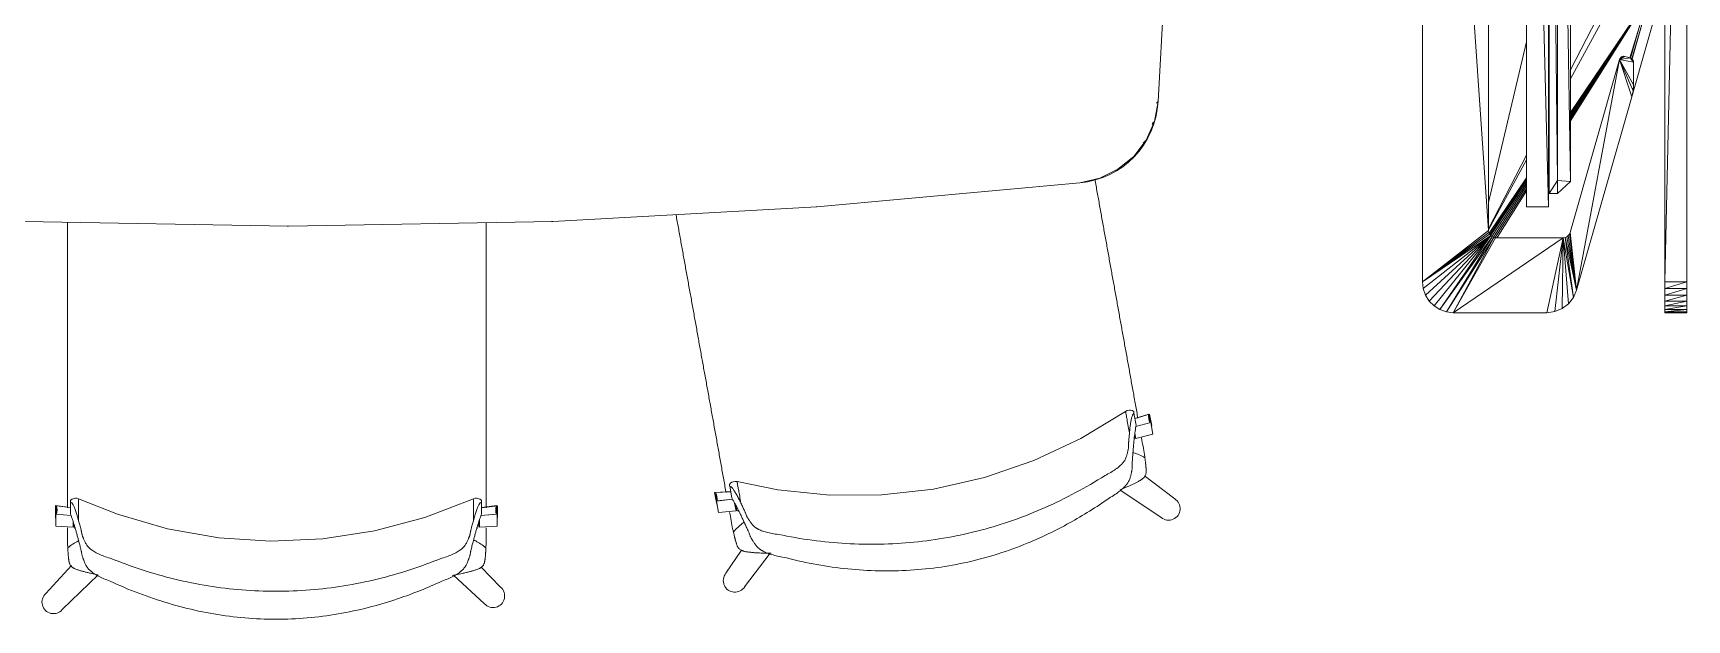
# Model space of a CAD drawing. Header units: millimetres. Extents: x 90978 to 295199, y -4084 to 97293.
# Drawn here: x 170091 to 171967, y 20479 to 21144 of the extents above; entities that cross this region are included whole.
import ezdxf

# ---------------------------------------------------------------- set-up
doc = ezdxf.new("R2010")
doc.units = ezdxf.units.MM
doc.header["$MEASUREMENT"] = 0
doc.layers.get('0').update_dxf_attribs({"linetype": 'CONTINUOUS'})
for name, color, linetype, lineweight in [('A-DETL-THIN', 8, 'CONTINUOUS', 9), ('G-IMPT', 8, 'CONTINUOUS', 9), ('I-FURN', 8, 'CONTINUOUS', 9)]:
    doc.layers.add(name, color=color, linetype=linetype, lineweight=lineweight)

# ---------------------------------------------------------------- blocks, each defined once
blk = doc.blocks.new('Synergy Type 3 - Desk Type 3_dwg_Family - 580997-310579-_3D_-768211-Level 0')
at = {"layer": 'G-IMPT'}
for p, q in [((-761.1, 1140.5), (-761, 1142)), ((-755.6, 842.3), (-755.6, 840.8)), ((-755.6, 840.8), (-739.2, 541.4)), ((-739.2, 541.4), (-739.2, 542.1)), ((-711.9, 242.9), (-739.2, 541.4)), ((-706.7, 220.4), (-711.9, 242.9)), ((-696.5, 199.7), (-706.7, 220.4)), ((-681.9, 181.8), (-696.5, 199.7)), ((-694.9, 198), (-696.5, 199.7)), ((-663.6, 167.8), (-681.9, 181.8)), ((-663.6, 167.8), (-666.8, 171)), ((-642.5, 158.4), (-663.6, 167.8)), ((-642.5, 158.4), (-645.7, 160.9)), ((-642.5, 158.4), (-644.5, 160.3)), ((-642.5, 158.4), (-643.8, 160.1)), ((-642.5, 158.4), (-619.8, 154.1)), ((-619.8, 154.1), (-621.7, 155.9)), ((-619.8, 154.1), (-435.6, 143.9))]:
    blk.add_line(p, q, dxfattribs=at)
blk = doc.blocks.new('Synergy Type 3 - Desk Type 3_dwg_Family - 607669-310583-_3D_-768213-Level 0')
at = {"layer": 'G-IMPT'}
for p, q in [((-532.4, -394.7), (-572.8, -383.2)), ((-532.4, -394.7), (-572.5, -383)), ((-531.9, -392.8), (-570.8, -381.7))]:
    blk.add_line(p, q, dxfattribs=at)
blk = doc.blocks.new('Synergy Type 3 - Desk Type 3_dwg_Family - 609077-310585-_3D_-768214-Level 0')
at = {"layer": 'G-IMPT'}
blk.add_line((-502.5, -415.1), (-614.5, -383.1), dxfattribs=at)
blk = doc.blocks.new('Synergy Type 3 - Desk Type 3_dwg_Family - 641585-310597-_3D_-768220-Level 0')
at = {"layer": 'G-IMPT'}
for p, q in [((240.9, -263.7), (-739.1, -263.7)), ((-739.1, -263.7), (-739.1, -288.7)), ((240.9, -263.7), (-739.1, -288.7)), ((-739.1, -288.7), (240.9, -288.7)), ((-289.1, -288.7), (-724.1, -288.7)), ((-210.8, -288.7), (-724.1, -288.7)), ((-724.1, -289.3), (-724.1, -288.7)), ((-724.1, -289.3), (225.9, -288.7)), ((-724.1, -298.7), (-724.1, -289.3)), ((-709.1, -298.7), (-724.1, -289.3)), ((225.9, -289.3), (-724.1, -289.3)), ((-710.5, -313.7), (-724.1, -298.7)), ((-709.1, -298.7), (-724.1, -298.7)), ((210.9, -298.7), (-710.5, -313.7)), ((-710.5, -313.7), (-709.1, -298.7)), ((225.9, -289.3), (-709.1, -298.7)), ((210.9, -298.7), (-709.1, -298.7)), ((-482.1, -313.7), (-710.5, -313.7))]:
    blk.add_line(p, q, dxfattribs=at)
blk = doc.blocks.new('Synergy Type 3 - Desk Type 3_dwg_Family - 678409-310601-_3D_-768222-Level 0')
at = {"layer": 'G-IMPT'}
for p, q in [((-839.2, -149.2), (-845.9, -153.3)), ((-831.8, -146.6), (-839.2, -149.2)), ((-839.2, -149.2), (-771.7, -223.1)), ((-824.1, -145.7), (-831.8, -146.6)), ((-831.8, -146.6), (-771.7, -223.1)), ((325.9, -145.7), (-824.1, -145.7)), ((-824.1, -145.7), (-771.7, -223.1)), ((-824.1, -145.7), (-770.1, -221.8)), ((-824.1, -145.7), (-768.1, -221)), ((-824.1, -145.7), (-766.1, -220.7)), ((325.9, -145.7), (-766.1, -220.7)), ((-855.6, -165.5), (-858.2, -172.9)), ((-851.4, -158.9), (-855.6, -165.5)), ((-855.6, -165.5), (-773, -224.7)), ((-855.6, -165.5), (-771.7, -223.1)), ((-845.9, -153.3), (-851.4, -158.9)), ((-851.4, -158.9), (-771.7, -223.1)), ((-845.9, -153.3), (-771.7, -223.1)), ((-858.2, -172.9), (-859.1, -180.7)), ((-859.1, -180.7), (-859.1, -286.9)), ((-859.1, -180.7), (-774.1, -305.5)), ((-859.1, -180.7), (-773.8, -226.6)), ((-859.1, -180.7), (-774.1, -228.7)), ((-858.2, -172.9), (-773.8, -226.6)), ((-858.2, -172.9), (-773, -224.7)), ((-773.8, -226.6), (-773, -224.7)), ((-773, -224.7), (-771.7, -223.1)), ((-771.7, -223.1), (-770.1, -221.8)), ((-770.1, -221.8), (-768.1, -221)), ((-768.1, -221), (-766.1, -220.7)), ((-766.1, -220.7), (267.9, -220.7)), ((-773.8, -226.6), (-774.1, -228.7)), ((-774.1, -305.5), (-774.1, -228.7)), ((-773.8, -226.7), (-773.8, -226.6)), ((-857.9, -295.8), (-859.1, -286.9)), ((-774.1, -305.5), (-859.1, -286.9)), ((-854.5, -304.2), (-857.9, -295.8)), ((-774.1, -305.5), (-857.9, -295.8)), ((-849, -311.4), (-854.5, -304.2)), ((-774.1, -305.5), (-854.5, -304.2)), ((-774.1, -305.5), (-849, -311.4)), ((-849, -311.4), (-842, -316.9)), ((-774.1, -305.5), (-842, -316.9)), ((-773.8, -307.6), (-842, -316.9)), ((-842, -316.9), (-833.7, -320.5)), ((-773.8, -307.6), (-833.7, -320.5)), ((-773, -309.5), (-833.7, -320.5)), ((-771.8, -311.1), (-833.7, -320.5)), ((-770.1, -312.4), (-833.7, -320.5)), ((-768.3, -313.2), (-833.7, -320.5)), ((-773.8, -307.6), (-774.1, -305.5)), ((-773, -309.5), (-773.8, -307.6)), ((-771.8, -311.1), (-773, -309.5)), ((-770.1, -312.4), (-771.8, -311.1)), ((-770.1, -312.4), (-768.3, -313.2)), ((-572.1, -369.2), (-768.3, -313.2)), ((-614.5, -383.1), (-833.7, -320.5)), ((-572.1, -369.2), (-833.7, -320.5)), ((-614.5, -383.1), (-572.1, -369.2)), ((-607.7, -384.6), (-572.1, -369.2)), ((-600.8, -385), (-572.1, -369.2)), ((-575.2, -385), (-572.1, -369.2)), ((-570.9, -369.8), (-572.1, -369.2)), ((-570.4, -381.4), (-572.1, -369.2)), ((-568.6, -375.4), (-572.1, -369.2)), ((-569.9, -370.6), (-570.9, -369.8)), ((-569.9, -370.6), (-570.9, -369.8)), ((-568.5, -374.1), (-570.9, -369.8)), ((-568.6, -375.4), (-570.9, -369.8)), ((-568.5, -374.1), (-570.9, -369.8)), ((-568.6, -372.8), (-570.9, -369.8)), ((-568.6, -372.8), (-570.9, -369.8)), ((-569.9, -370.6), (-570.9, -369.8)), ((-569.1, -371.6), (-569.9, -370.6)), ((-569.1, -371.6), (-569.9, -370.6)), ((-568.6, -372.8), (-569.9, -370.6)), ((-568.6, -372.8), (-569.9, -370.6)), ((-569.1, -371.6), (-569.9, -370.6)), ((-568.6, -372.8), (-569.1, -371.6)), ((-568.6, -372.8), (-569.1, -371.6)), ((-568.6, -372.8), (-569.1, -371.6)), ((-568.5, -374.1), (-568.6, -372.8)), ((-568.5, -374.1), (-568.6, -372.8)), ((-568.5, -374.1), (-568.6, -372.8)), ((-568.5, -374.1), (-568.6, -375.4)), ((-568.6, -375.4), (-568.5, -374.1)), ((-568.5, -374.1), (-568.6, -375.4)), ((-607.7, -384.6), (-614.5, -383.1)), ((-607.7, -384.6), (-600.8, -385)), ((-600.8, -385), (-575.2, -385)), ((-570.4, -381.4), (-575.2, -385)), ((-573.9, -384.9), (-575.2, -385)), ((-573.9, -384.9), (-575.2, -385)), ((-573.9, -384.9), (-575.2, -385)), ((-570.4, -381.4), (-573.9, -384.9)), ((-570.4, -381.4), (-573.9, -384.9)), ((-572.7, -384.4), (-573.9, -384.9)), ((-572.7, -384.4), (-573.9, -384.9)), ((-572.7, -384.4), (-573.9, -384.9)), ((-570.4, -381.4), (-572.7, -384.4)), ((-570.4, -381.4), (-572.7, -384.4)), ((-570.9, -382.6), (-572.7, -384.4)), ((-570.9, -382.6), (-572.7, -384.4)), ((-571.7, -383.6), (-572.7, -384.4)), ((-571.7, -383.6), (-572.7, -384.4)), ((-571.7, -383.6), (-572.7, -384.4)), ((-570.9, -382.6), (-571.7, -383.6)), ((-570.9, -382.6), (-571.7, -383.6)), ((-570.9, -382.6), (-571.7, -383.6)), ((-570.9, -382.6), (-570.4, -381.4)), ((-570.4, -381.4), (-570.9, -382.6)), ((-570.9, -382.6), (-570.4, -381.4)), ((-570.4, -381.4), (-568.6, -375.4))]:
    blk.add_line(p, q, dxfattribs=at)
blk = doc.blocks.new('Synergy Type 3 - Desk Type 3_dwg_Family - 680513-310603-_3D_-768223-Level 0')
at = {"layer": 'G-IMPT'}
for p, q in [((-712.8, -263.7), (-772.8, -224.4)), ((-710.2, -263.7), (-771.6, -223)), ((-708, -263.7), (-770.3, -222)), ((-706.2, -263.7), (-768.9, -221.3)), ((-686, -263.7), (-765.1, -220.7)), ((-680.6, -263.7), (-763.9, -220.7)), ((-552.3, -263.7), (-734.1, -220.7)), ((-718.3, -263.7), (-773.8, -228.3)), ((-720.9, -263.7), (-773.8, -230.4)), ((-715.5, -263.7), (-773.6, -226.2)), ((-502.1, -401.7), (-641.6, -313.7)), ((-502.1, -401.7), (-640, -313.7)), ((-502.1, -401.7), (-638.2, -313.7)), ((-502.1, -401.7), (-636.4, -313.7)), ((-502.1, -401.7), (-634.8, -313.7)), ((-502.1, -401.7), (-633.4, -313.7)), ((-502.1, -401.7), (-632.2, -313.7)), ((-502.1, -363.7), (-594, -313.7)), ((-487.1, -363.7), (-583.9, -313.7)), ((-502.1, -401.7), (-570.3, -381.1))]:
    blk.add_line(p, q, dxfattribs=at)
blk = doc.blocks.new('Synergy Type 3 - Desk Type 3_dwg_Family - 687609-310611-_3D_-768227-Level 0')
at = {"layer": 'G-IMPT'}
for p, q in [((-859.1, -445.7), (-859.1, -420.7)), ((-858.2, -420.7), (-859.1, -420.7)), ((-858.2, -445.7), (-859.1, -420.7)), ((-855.6, -420.7), (-858.2, -420.7)), ((-858.2, -445.7), (-858.2, -420.7)), ((-855.6, -445.7), (-858.2, -420.7)), ((-855.6, -420.7), (-851.4, -420.7)), ((-855.6, -445.7), (-855.6, -420.7)), ((-851.4, -445.7), (-855.6, -420.7)), ((-845.9, -420.7), (-851.4, -420.7)), ((-851.4, -445.7), (-851.4, -420.7)), ((-845.9, -445.7), (-851.4, -420.7)), ((-839.2, -420.7), (-845.9, -420.7)), ((-839.2, -445.7), (-845.9, -420.7)), ((-845.9, -445.7), (-845.9, -420.7)), ((-839.2, -420.7), (-831.8, -420.7)), ((-831.8, -445.7), (-839.2, -420.7)), ((-839.2, -445.7), (-839.2, -420.7)), ((-831.8, -420.7), (-824.1, -420.7)), ((-831.8, -445.7), (-831.8, -420.7)), ((-824.1, -445.7), (-831.8, -420.7)), ((325.9, -420.7), (-824.1, -420.7)), ((-824.1, -445.7), (-824.1, -420.7)), ((325.9, -445.7), (-824.1, -420.7)), ((-859.1, -445.7), (-858.2, -445.7)), ((-858.2, -445.7), (-855.6, -445.7)), ((-855.6, -445.7), (-851.4, -445.7)), ((-851.4, -445.7), (-845.9, -445.7)), ((-839.2, -445.7), (-845.9, -445.7)), ((-831.8, -445.7), (-839.2, -445.7)), ((-831.8, -445.7), (-824.1, -445.7)), ((-824.1, -445.7), (325.9, -445.7))]:
    blk.add_line(p, q, dxfattribs=at)

msp = doc.modelspace()

# ---------------------------------------------------------------- linework, layer by layer
at = {"layer": 'A-DETL-THIN'}
for p, q in [((171367.5, 21066.2), (171375.3, 21210)), ((170980.2, 20946.9), (171278.7, 20974.2)), ((170680.8, 20930.5), (170980.2, 20946.9)), ((170081.3, 20930.5), (170381.1, 20925)), ((170381.1, 20925), (170680.8, 20930.5))]:
    msp.add_line(p, q, dxfattribs=at)
msp.add_arc((171269.9, 21071.5), 97.7, 275.1529, 356.901, dxfattribs=at)
at = {"layer": 'I-FURN'}
for p, q in [((171330.5, 20715.1), (171280, 20684.4)), ((171332.5, 20716), (171330.5, 20715.1)), ((171334.7, 20716.4), (171332.5, 20716)), ((171336.2, 20716.4), (171334.7, 20716.4)), ((171338.1, 20716), (171336.2, 20716.4)), ((171339.8, 20715.2), (171338.1, 20716)), ((171340.1, 20713.1), (171342.6, 20699.7)), ((171356.9, 20711.9), (171341.2, 20707.1)), ((171357.8, 20712.1), (171341.3, 20707)), ((171360.2, 20699), (171357.8, 20712.1)), ((171342.3, 20698.2), (171359.2, 20702.5)), ((171359.2, 20702.5), (171361.6, 20689.3)), ((171280, 20684.4), (171226.5, 20659.3)), ((171341.3, 20684.3), (171340.7, 20687.2)), ((171342.2, 20684.5), (171341.2, 20690.3)), ((171361.6, 20689.3), (171342.2, 20684.5)), ((171226.5, 20659.3), (171170.6, 20640.1)), ((170882.5, 20633.8), (170884.1, 20634.8)), ((170884.1, 20634.8), (170885.5, 20635.4)), ((170885.5, 20635.4), (170887.7, 20635.8)), ((170887.7, 20635.8), (170889.9, 20635.6)), ((170936.2, 20626.2), (170889.9, 20635.6)), ((171170.6, 20640.1), (171112.9, 20627.1)), ((171386.3, 20616.1), (171352.1, 20642)), ((170137.9, 20616.5), (170135.7, 20615.7)), ((170139.4, 20616.7), (170137.9, 20616.5)), ((170141.2, 20616.6), (170139.4, 20616.7)), ((170143.1, 20616.1), (170141.2, 20616.6)), ((170187, 20598.6), (170143.1, 20616.1)), ((170590.8, 20616.1), (170535.7, 20594.8)), ((170590.8, 20616.1), (170592.7, 20616.6)), ((170592.7, 20616.6), (170594.5, 20616.7)), ((170594.5, 20616.7), (170596, 20616.5)), ((170596, 20616.5), (170598.2, 20615.7)), ((170882.7, 20624.1), (170864.5, 20623.1)), ((170864.5, 20623.1), (170866.8, 20609.9)), ((170882.7, 20624.3), (170865.4, 20623.2)), ((170881.2, 20632.4), (170882.5, 20633.8)), ((170881.6, 20630.4), (170884, 20617)), ((170995, 20620.1), (170936.2, 20626.2)), ((171054.2, 20620.4), (170995, 20620.1)), ((171112.9, 20627.1), (171054.2, 20620.4)), ((171324.1, 20626.4), (171371.1, 20594.8)), ((170134, 20606.2), (170116.8, 20608.3)), ((170116.8, 20608.3), (170116.8, 20594.9)), ((170117.1, 20598.5), (170134.5, 20597.3)), ((170117.1, 20585.2), (170117.1, 20598.5)), ((170134, 20606.3), (170117.7, 20608.2)), ((170135.7, 20615.7), (170134, 20614.5)), ((170134, 20598.8), (170134, 20612.4)), ((170243.8, 20582.1), (170187, 20598.6)), ((170598.2, 20615.7), (170599.9, 20614.5)), ((170599.4, 20597.3), (170616.8, 20598.5)), ((170599.4, 20597.3), (170617.7, 20598.5)), ((170599.9, 20598.8), (170599.9, 20612.4)), ((170617.1, 20608.3), (170599.9, 20606.2)), ((170618.1, 20608.2), (170599.9, 20606)), ((170617.7, 20598.5), (170617.7, 20585.2)), ((170618.1, 20594.9), (170618.1, 20608.2)), ((170866.5, 20613.5), (170884.8, 20615.6)), ((170868.9, 20600.4), (170866.5, 20613.5)), ((170867.4, 20613.7), (170884.7, 20615.7)), ((170888.7, 20602.6), (170868.9, 20600.4)), ((170887.1, 20611.3), (170888.7, 20602.6)), ((170888.6, 20608.6), (170889.6, 20602.8)), ((170137, 20583.8), (170117.1, 20585.2)), ((170137, 20589.7), (170137, 20583.8)), ((170138, 20586.8), (170138, 20583.8)), ((170302, 20572), (170243.8, 20582.1)), ((170478.6, 20579.6), (170420.1, 20570.7)), ((170535.7, 20594.8), (170478.6, 20579.6)), ((170596.9, 20583.8), (170596.9, 20589.7)), ((170597.8, 20583.8), (170597.8, 20592.7)), ((170617.7, 20585.2), (170597.8, 20583.8)), ((170361.1, 20568.1), (170302, 20572)), ((170420.1, 20570.7), (170361.1, 20568.1)), ((170895, 20557.9), (170877.3, 20531.6)), ((170898.5, 20516.4), (170927.3, 20554.3)), ((170134.8, 20540.3), (170105.8, 20508.7)), ((170124.5, 20490.5), (170165.2, 20529.9)), ((170568.4, 20529.4), (170603.5, 20497.2)), ((170621.7, 20515.9), (170599.6, 20538.7))]:
    msp.add_line(p, q, dxfattribs=at)
for centre, start, end in [((171379.4, 20604.9), 230.6436, 58.2599), ((170887.4, 20523.3), 140.6202, 328.2364), ((170114.6, 20499), 131.9662, 319.5824), ((170613.2, 20505.9), 221.9896, 49.6059)]:
    msp.add_arc(centre, 13.1, start, end, dxfattribs=at)
for centre, major_axis, start_param, end_param in [((171374, 20709.5), (-17.1, -3.1), 5.960696, 6.540192), ((171375, 20709.7), (-17.1, -3.1), 5.960696, 6.540192), ((171377.3, 20696.6), (-17.1, -3.1), 5.960696, 6.044337), ((170849.2, 20614.8), (-17.1, -3.1), 2.884586, 3.464082), ((170850.1, 20615), (-17.1, -3.1), 2.884586, 3.464082), ((170100.3, 20602.9), (17.4, 0), 6.026179, 6.605675), ((170101.2, 20602.8), (17.4, 0), 6.026179, 6.605675), ((170633.6, 20602.9), (17.4, 0), 2.819103, 3.398599), ((170634.6, 20602.8), (17.4, 0), 2.819103, 3.398599), ((170851.6, 20601.7), (-17.1, -3.1), 3.380441, 3.464082), ((170100.3, 20589.5), (17.4, 0), 0.238848, 0.322489), ((170634.6, 20589.5), (17.4, 0), 2.819103, 2.902745)]:
    msp.add_ellipse(centre, major_axis=major_axis, ratio=0.978487, start_param=start_param, end_param=end_param, dxfattribs=at)
for points, knots in [([(171295.8, 20978.1), (171295.9, 20977.5), (171296.4, 20974.5), (171297.4, 20969), (171298.8, 20961.5), (171300.1, 20954), (171301.9, 20944.1), (171304.1, 20931.8), (171306.3, 20919.6), (171308.1, 20909.7), (171309.5, 20902.2), (171310.8, 20894.7), (171312.6, 20884.7), (171314.8, 20872.4), (171317.5, 20857.7), (171320.2, 20842.8), (171322.9, 20827.9), (171325.5, 20813.2), (171327.7, 20801), (171329.5, 20791.1), (171330.9, 20783.6), (171332.2, 20776.2), (171334, 20766.4), (171336.1, 20754.4), (171338.3, 20742.2), (171340.1, 20732.3), (171341.5, 20724.6), (171342.9, 20717), (171343.9, 20711.2), (171344.5, 20708), (171344.6, 20707.3)], [-0.7541885, -0.7541885, -0.7541885, -0.7541885, -0.75, -0.7321429, -0.7142857, -0.6964286, -0.6785714, -0.6428571, -0.6071429, -0.5892857, -0.5714286, -0.5535714, -0.5357143, -0.5, -0.4642857, -0.4285714, -0.3928571, -0.3571429, -0.3214286, -0.3035714, -0.2857143, -0.2678571, -0.25, -0.2142857, -0.1785714, -0.1607143, -0.1428571, -0.125, -0.1071429, -0.1022726, -0.1022726, -0.1022726, -0.1022726]), ([(170877.5, 20623.1), (170877.4, 20623.6), (170876.4, 20629), (170874.5, 20639.6), (170871.8, 20654.8), (170869.1, 20669.6), (170866.9, 20681.9), (170865.1, 20691.8), (170863.7, 20699.4), (170862.4, 20706.9), (170860.6, 20716.9), (170858.4, 20729.1), (170856.2, 20741.4), (170854.4, 20751.2), (170853, 20758.7), (170851.7, 20766.1), (170849.9, 20775.9), (170847.7, 20788), (170845.5, 20800.2), (170843.8, 20810.1), (170842.4, 20817.6), (170841.1, 20825.1), (170839.3, 20835.1), (170837, 20847.4), (170834.3, 20862.3), (170831.6, 20877.4), (170828.9, 20892.4), (170826.3, 20907), (170823.7, 20921.4), (170821.8, 20931.8), (170820.8, 20937.4), (170820.7, 20938.1)], [-0.896036, -0.896036, -0.896036, -0.896036, -0.8928571, -0.8571429, -0.8214286, -0.7857143, -0.75, -0.7321429, -0.7142857, -0.6964286, -0.6785714, -0.6428571, -0.6071429, -0.5892857, -0.5714286, -0.5535714, -0.5357143, -0.5, -0.4642857, -0.4464286, -0.4285714, -0.4107143, -0.3928571, -0.3571429, -0.3214286, -0.2857143, -0.25, -0.2142857, -0.1785714, -0.1428571, -0.1373283, -0.1373283, -0.1373283, -0.1373283]), ([(170130.6, 20605.9), (170130.6, 20606.6), (170130.6, 20609.9), (170130.6, 20615.7), (170130.6, 20623.5), (170130.6, 20631.2), (170130.6, 20641.3), (170130.6, 20653.7), (170130.6, 20665.9), (170130.6, 20675.9), (170130.6, 20683.4), (170130.6, 20691.1), (170130.6, 20701.1), (170130.6, 20713.5), (170130.6, 20728.4), (170130.6, 20743.6), (170130.6, 20758.7), (170130.6, 20773.7), (170130.6, 20786.2), (170130.6, 20796.3), (170130.6, 20803.9), (170130.6, 20811.6), (170130.6, 20821.6), (170130.6, 20834), (170130.6, 20846.5), (170130.6, 20856.6), (170130.6, 20864.2), (170130.6, 20871.8), (170130.6, 20881.8), (170130.6, 20894.2), (170130.6, 20908.8), (170130.6, 20920.6), (170130.6, 20927.5), (170130.6, 20929.5)], [-0.8977274, -0.8977274, -0.8977274, -0.8977274, -0.8928571, -0.875, -0.8571429, -0.8392857, -0.8214286, -0.7857143, -0.75, -0.7321429, -0.7142857, -0.6964286, -0.6785714, -0.6428571, -0.6071429, -0.5714286, -0.5357143, -0.5, -0.4642857, -0.4464286, -0.4285714, -0.4107143, -0.3928571, -0.3571429, -0.3214286, -0.3035714, -0.2857143, -0.2678571, -0.25, -0.2142857, -0.1785714, -0.1428571, -0.1282246, -0.1282246, -0.1282246, -0.1282246]), ([(170605.2, 20929.1), (170605.2, 20927.3), (170605.2, 20920.6), (170605.2, 20909.1), (170605.2, 20894.4), (170605.2, 20879.6), (170605.2, 20864.4), (170605.2, 20849), (170605.2, 20833.9), (170605.2, 20821.3), (170605.2, 20811.2), (170605.2, 20803.6), (170605.2, 20796), (170605.2, 20785.9), (170605.2, 20773.6), (170605.2, 20761.2), (170605.2, 20751.3), (170605.2, 20743.7), (170605.2, 20736.1), (170605.2, 20726.1), (170605.2, 20713.7), (170605.2, 20701.2), (170605.2, 20691.1), (170605.2, 20683.5), (170605.2, 20675.8), (170605.2, 20665.7), (170605.2, 20653.2), (170605.2, 20638.2), (170605.2, 20622.7), (170605.2, 20612), (170605.2, 20606.4), (170605.2, 20606)], [-0.8699365, -0.8699365, -0.8699365, -0.8699365, -0.8571429, -0.8214286, -0.7857143, -0.75, -0.7142857, -0.6785714, -0.6428571, -0.6071429, -0.5892857, -0.5714286, -0.5535714, -0.5357143, -0.5, -0.4642857, -0.4464286, -0.4285714, -0.4107143, -0.3928571, -0.3571429, -0.3214286, -0.3035714, -0.2857143, -0.2678571, -0.25, -0.2142857, -0.1785714, -0.1428571, -0.1071429, -0.103964, -0.103964, -0.103964, -0.103964]), ([(171330.5, 20715.1), (171330.5, 20715.1), (171330.6, 20715), (171330.6, 20714.4), (171330.8, 20713.6), (171331.2, 20711.6), (171331.9, 20707.8), (171333.1, 20700.7), (171334.3, 20694.2), (171335, 20690.5)], [0.3374293, 0.3374293, 0.3374293, 0.3374293, 0.3888889, 0.4444444, 0.5138889, 0.5833333, 0.7222222, 0.8611111, 1, 1, 1, 1]), ([(171340.1, 20713.1), (171340, 20713.7), (171339.9, 20714.5), (171339.8, 20715.1), (171339.8, 20715.2), (171339.9, 20714.6), (171340, 20713.9), (171340.1, 20713.5)], [0, 0, 0, 0, 0.125, 0.25, 0.375, 0.5, 0.5828112, 0.5828112, 0.5828112, 0.5828112]), ([(171341.4, 20692.3), (171341.1, 20690.3), (171340.6, 20686.9), (171340.1, 20681.7), (171339.7, 20677.5), (171339.3, 20673.1), (171339, 20668.5), (171338.6, 20664.3), (171338.4, 20660.9), (171338.2, 20658.7), (171338.1, 20656.9), (171338.1, 20655.2), (171338.1, 20653.5), (171338.1, 20651.7), (171338, 20650.3), (171337.8, 20649.1), (171337.7, 20648.2), (171337.6, 20647.7), (171337.5, 20647.3), (171337.4, 20646.9), (171337.3, 20646.3), (171337.1, 20645.4), (171336.8, 20644), (171336.4, 20642.2), (171336, 20640.4), (171335.4, 20638.6), (171334.6, 20636.7), (171333.7, 20635.1), (171332.9, 20633.9), (171332.5, 20633.3), (171332.1, 20632.8), (171331.7, 20632.3), (171331.1, 20631.6), (171330.1, 20630.5), (171328.5, 20628.8), (171326.4, 20626.8), (171323.2, 20624.2), (171318.6, 20620.8), (171314.3, 20618.2), (171311.9, 20616.9)], [0, 0, 0, 0, 0.142857, 0.214286, 0.285714, 0.357143, 0.428571, 0.5, 0.535714, 0.571429, 0.589286, 0.607143, 0.642857, 0.660714, 0.678571, 0.696429, 0.705357, 0.709821, 0.714286, 0.71875, 0.723214, 0.732143, 0.75, 0.767857, 0.785714, 0.803571, 0.821429, 0.839286, 0.848214, 0.852679, 0.857143, 0.861607, 0.866071, 0.875, 0.892857, 0.910714, 0.928571, 0.964286, 1, 1, 1, 1]), ([(171307.3, 20642.5), (171309.6, 20643.7), (171313.9, 20646), (171318.5, 20648.9), (171321.7, 20651.3), (171323.9, 20653.2), (171325.5, 20654.7), (171326.6, 20655.8), (171327.1, 20656.4), (171327.5, 20656.9), (171327.9, 20657.3), (171328.4, 20657.9), (171329.2, 20659), (171330.1, 20660.6), (171331, 20662.5), (171331.7, 20664.4), (171332.2, 20666.2), (171332.6, 20667.9), (171332.9, 20669.3), (171333.1, 20670.2), (171333.2, 20670.7), (171333.3, 20671.1), (171333.4, 20671.5), (171333.6, 20671.9), (171333.7, 20672.7), (171333.9, 20673.8), (171334, 20675), (171334, 20676.5), (171334, 20678), (171334, 20679.5), (171334.1, 20680.7), (171334.2, 20682), (171334.3, 20683.6), (171334.6, 20686.5), (171334.8, 20688.9), (171335, 20690.5)], [0, 0, 0, 0, 0.0625, 0.125, 0.15625, 0.1875, 0.21875, 0.234375, 0.242188, 0.25, 0.257812, 0.265625, 0.28125, 0.3125, 0.34375, 0.375, 0.40625, 0.4375, 0.46875, 0.484375, 0.492188, 0.5, 0.507812, 0.515625, 0.53125, 0.5625, 0.59375, 0.625, 0.6875, 0.71875, 0.75, 0.78125, 0.8125, 0.875, 1, 1, 1, 1]), ([(171352.5, 20662.6), (171352.6, 20661.5), (171352.8, 20659.8), (171353.1, 20657.9), (171353.2, 20656.8), (171353.3, 20656), (171353.4, 20655.2), (171353.5, 20654.2), (171353.6, 20653), (171353.7, 20651.7), (171353.8, 20650.8), (171353.8, 20650.3), (171353.8, 20649.9), (171353.8, 20649.5), (171353.9, 20649), (171353.9, 20648.1), (171353.9, 20646.9), (171353.8, 20645.5), (171353.6, 20644.2), (171353.2, 20642.9), (171352.5, 20641.6), (171351.7, 20640.5), (171351, 20639.7), (171350.4, 20639.2), (171349.8, 20638.7), (171348.9, 20638), (171347.7, 20637.2), (171346.2, 20636.3), (171344.5, 20635.4), (171342.9, 20634.5), (171341.4, 20633.8), (171340, 20633.1), (171338.4, 20632.4), (171336.7, 20631.6), (171334.4, 20630.6), (171330.2, 20628.8), (171326.6, 20627.3), (171324.4, 20626.4)], [0, 0, 0, 0, 0.0625, 0.09375, 0.109375, 0.125, 0.140625, 0.15625, 0.1875, 0.21875, 0.234375, 0.242188, 0.25, 0.257812, 0.265625, 0.28125, 0.3125, 0.34375, 0.375, 0.40625, 0.4375, 0.46875, 0.484375, 0.5, 0.515625, 0.53125, 0.5625, 0.59375, 0.625, 0.65625, 0.6875, 0.71875, 0.75, 0.78125, 0.8125, 0.875, 1, 1, 1, 1]), ([(171352.5, 20662.6), (171350.4, 20663.8), (171346.1, 20665.9), (171341.5, 20667.7), (171339, 20668.4), (171338.6, 20668.5)], [0, 0, 0, 0, 0.02777778, 0.05555556, 0.06066679, 0.06066679, 0.06066679, 0.06066679]), ([(170894.3, 20611.1), (170893.8, 20614), (170892.8, 20619.3), (170891.7, 20625.6), (170890.8, 20630.3), (170890.4, 20632.9), (170890.1, 20634.3), (170890, 20634.8), (170890, 20635)], [0, 0, 0, 0, 0.1111111, 0.2222222, 0.3333333, 0.4444444, 0.5, 0.5555556, 0.5555556, 0.5555556, 0.5555556]), ([(170937, 20575.7), (170949.6, 20573), (170975, 20568.7), (171026.2, 20563.6), (171090.8, 20564.8), (171167, 20578.5), (171227.9, 20600), (171274.2, 20622.6), (171296.4, 20635.6), (171307.3, 20642.5)], [-1, -1, -1, -1, -0.9, -0.8, -0.6, -0.4, -0.2, -0.1, 0, 0, 0, 0]), ([(170881.5, 20630.8), (170881.4, 20631.1), (170881.3, 20631.9), (170881.2, 20632.5), (170881.2, 20632.4), (170881.3, 20631.8), (170881.5, 20631), (170881.6, 20630.4)], [0.4162183, 0.4162183, 0.4162183, 0.4162183, 0.5, 0.625, 0.75, 0.875, 1, 1, 1, 1]), ([(171311.9, 20616.9), (171297.4, 20606.6), (171267.5, 20587.9), (171214.2, 20562.2), (171152.2, 20542.4), (171081.9, 20532.9), (171022.7, 20534.9), (170976.1, 20541.9), (170953.1, 20547.1), (170941.6, 20550.1)], [-1, -1, -1, -1, -0.863636, -0.727273, -0.545455, -0.363636, -0.181818, -0.090909, 0, 0, 0, 0]), ([(170134, 20612.8), (170134, 20613.2), (170134, 20613.9), (170134, 20614.6), (170134, 20614.5), (170134, 20613.8), (170134, 20613), (170134, 20612.4)], [0.4171888, 0.4171888, 0.4171888, 0.4171888, 0.5, 0.625, 0.75, 0.875, 1, 1, 1, 1]), ([(170143.1, 20591.1), (170143.1, 20594.1), (170143.1, 20599.5), (170143.1, 20605.9), (170143.1, 20610.6), (170143.1, 20613.3), (170143.1, 20614.7), (170143.1, 20615.2), (170143.1, 20615.4)], [0, 0, 0, 0, 0.1111111, 0.2222222, 0.3333333, 0.4444444, 0.5, 0.5555556, 0.5555556, 0.5555556, 0.5555556]), ([(170590.8, 20615.4), (170590.8, 20615.1), (170590.8, 20614.5), (170590.8, 20612.5), (170590.8, 20608.6), (170590.8, 20601.4), (170590.8, 20594.9), (170590.8, 20591.1)], [0.4444444, 0.4444444, 0.4444444, 0.4444444, 0.5138889, 0.5833333, 0.7222222, 0.8611111, 1, 1, 1, 1]), ([(170599.9, 20612.4), (170599.9, 20613), (170599.9, 20613.8), (170599.9, 20614.5), (170599.9, 20614.6), (170599.9, 20613.9), (170599.9, 20613.2), (170599.9, 20612.8)], [0, 0, 0, 0, 0.125, 0.25, 0.375, 0.5, 0.5837817, 0.5837817, 0.5837817, 0.5837817]), ([(170941.6, 20550.1), (170939, 20550.5), (170934, 20551.5), (170928.5, 20553), (170924.6, 20554.4), (170921.9, 20555.5), (170919.8, 20556.5), (170918.5, 20557.2), (170917.7, 20557.6), (170917.2, 20557.9), (170916.7, 20558.3), (170916, 20558.7), (170914.9, 20559.5), (170913.5, 20560.7), (170912.1, 20562.2), (170910.8, 20563.7), (170909.8, 20565.3), (170908.8, 20566.8), (170908.1, 20568), (170907.6, 20568.8), (170907.3, 20569.3), (170907.1, 20569.6), (170906.8, 20570), (170906.5, 20570.4), (170906.1, 20571.2), (170905.5, 20572.3), (170904.9, 20573.5), (170904.3, 20575.2), (170903.7, 20576.8), (170903.1, 20578.4), (170902.6, 20579.6), (170902, 20580.8), (170901.3, 20582.4), (170900, 20585.2), (170898.2, 20589), (170896.3, 20593.2), (170894.4, 20597.2), (170892.6, 20601), (170890.8, 20604.5), (170889.2, 20607.7), (170888.1, 20609.5), (170887.6, 20610.4)], [0, 0, 0, 0, 0.035714, 0.071429, 0.089286, 0.107143, 0.125, 0.133929, 0.138393, 0.142857, 0.147321, 0.151786, 0.160714, 0.178571, 0.196429, 0.214286, 0.232143, 0.25, 0.267857, 0.276786, 0.28125, 0.285714, 0.290179, 0.294643, 0.303571, 0.321429, 0.339286, 0.357143, 0.392857, 0.410714, 0.428571, 0.446429, 0.464286, 0.5, 0.571429, 0.642857, 0.714286, 0.785714, 0.857143, 0.928571, 1, 1, 1, 1]), ([(170889.6, 20602.9), (170890, 20602.7), (170890.8, 20602.3), (170891.7, 20601.8), (170892.2, 20601.6)], [-0.8810546, -0.8810546, -0.8810546, -0.8810546, -0.6666667, -0.4718724, -0.4718724, -0.4718724, -0.4718724]), ([(170894.3, 20611.1), (170895, 20609.6), (170896.1, 20607.4), (170897.3, 20604.8), (170898, 20603.3), (170898.6, 20602.2), (170899, 20601.1), (170899.6, 20599.6), (170900.1, 20598.3), (170900.6, 20596.8), (170901.1, 20595.8), (170901.7, 20594.8), (170902.1, 20594.1), (170902.4, 20593.7), (170902.6, 20593.4), (170902.8, 20593.1), (170903.1, 20592.6), (170903.7, 20591.8), (170904.4, 20590.7), (170905.4, 20589.2), (170906.5, 20587.7), (170907.8, 20586.2), (170909.3, 20584.7), (170910.7, 20583.5), (170911.8, 20582.8), (170912.5, 20582.4), (170913, 20582.1), (170913.6, 20581.8), (170914.3, 20581.4), (170915.7, 20580.8), (170917.7, 20579.9), (170920.4, 20578.9), (170924.2, 20577.8), (170929.6, 20576.6), (170934.4, 20576), (170937, 20575.7)], [0, 0, 0, 0, 0.125, 0.1875, 0.21875, 0.25, 0.28125, 0.3125, 0.375, 0.40625, 0.4375, 0.46875, 0.484375, 0.492188, 0.5, 0.507812, 0.515625, 0.53125, 0.5625, 0.59375, 0.625, 0.65625, 0.6875, 0.71875, 0.734375, 0.742188, 0.75, 0.757812, 0.765625, 0.78125, 0.8125, 0.84375, 0.875, 0.9375, 1, 1, 1, 1]), ([(170178.8, 20522.7), (170176.3, 20523.6), (170171.6, 20525.4), (170166.5, 20527.9), (170162.8, 20530), (170160.4, 20531.5), (170158.5, 20532.9), (170157.3, 20533.8), (170156.6, 20534.4), (170156.1, 20534.8), (170155.7, 20535.2), (170155.1, 20535.8), (170154.1, 20536.7), (170153, 20538.2), (170151.9, 20539.9), (170150.9, 20541.6), (170150.2, 20543.3), (170149.5, 20545), (170149, 20546.3), (170148.6, 20547.2), (170148.4, 20547.7), (170148.3, 20548.1), (170148.1, 20548.5), (170147.9, 20549), (170147.6, 20549.8), (170147.2, 20551), (170146.9, 20552.3), (170146.5, 20554.1), (170146.3, 20555.8), (170145.9, 20557.4), (170145.6, 20558.7), (170145.3, 20560), (170144.9, 20561.7), (170144.1, 20564.7), (170143, 20568.7), (170141.8, 20573.2), (170140.7, 20577.4), (170139.6, 20581.5), (170138.5, 20585.3), (170137.4, 20588.7), (170136.7, 20590.7), (170136.4, 20591.7)], [0, 0, 0, 0, 0.035714, 0.071429, 0.089286, 0.107143, 0.125, 0.133929, 0.138393, 0.142857, 0.147321, 0.151786, 0.160714, 0.178571, 0.196429, 0.214286, 0.232143, 0.25, 0.267857, 0.276786, 0.28125, 0.285714, 0.290179, 0.294643, 0.303571, 0.321429, 0.339286, 0.357143, 0.392857, 0.410714, 0.428571, 0.446429, 0.464286, 0.5, 0.571429, 0.642857, 0.714286, 0.785714, 0.857143, 0.928571, 1, 1, 1, 1]), ([(170143.1, 20591.1), (170143.5, 20589.6), (170144.2, 20587.2), (170144.9, 20584.4), (170145.4, 20582.8), (170145.7, 20581.6), (170146, 20580.4), (170146.2, 20579), (170146.5, 20577.5), (170146.8, 20576), (170147.1, 20574.9), (170147.4, 20573.8), (170147.7, 20573.1), (170147.9, 20572.6), (170148.1, 20572.3), (170148.3, 20571.9), (170148.5, 20571.4), (170148.9, 20570.6), (170149.4, 20569.3), (170150.1, 20567.6), (170151, 20565.9), (170151.9, 20564.2), (170153.1, 20562.5), (170154.3, 20561.1), (170155.3, 20560.2), (170155.9, 20559.7), (170156.3, 20559.3), (170156.8, 20558.9), (170157.5, 20558.4), (170158.7, 20557.5), (170160.6, 20556.3), (170163, 20554.9), (170166.6, 20553.1), (170171.7, 20551), (170176.3, 20549.5), (170178.8, 20548.8)], [0, 0, 0, 0, 0.125, 0.1875, 0.21875, 0.25, 0.28125, 0.3125, 0.375, 0.40625, 0.4375, 0.46875, 0.484375, 0.492188, 0.5, 0.507812, 0.515625, 0.53125, 0.5625, 0.59375, 0.625, 0.65625, 0.6875, 0.71875, 0.734375, 0.742188, 0.75, 0.757812, 0.765625, 0.78125, 0.8125, 0.84375, 0.875, 0.9375, 1, 1, 1, 1]), ([(170597.5, 20591.7), (170596.8, 20589.8), (170595.8, 20586.5), (170594.3, 20581.5), (170593.2, 20577.4), (170592.1, 20573.2), (170590.9, 20568.7), (170589.8, 20564.7), (170588.9, 20561.3), (170588.4, 20559.2), (170588, 20557.4), (170587.6, 20555.8), (170587.4, 20554.1), (170587, 20552.3), (170586.7, 20551), (170586.3, 20549.8), (170586, 20549), (170585.8, 20548.5), (170585.6, 20548.1), (170585.5, 20547.7), (170585.3, 20547.2), (170584.9, 20546.3), (170584.4, 20545), (170583.7, 20543.3), (170583, 20541.6), (170582, 20539.9), (170580.9, 20538.2), (170579.7, 20536.7), (170578.8, 20535.8), (170578.2, 20535.2), (170577.7, 20534.8), (170577.3, 20534.4), (170576.6, 20533.8), (170575.4, 20532.9), (170573.5, 20531.5), (170571.1, 20530), (170567.4, 20527.9), (170562.3, 20525.4), (170557.6, 20523.6), (170555.1, 20522.7)], [0, 0, 0, 0, 0.142857, 0.214286, 0.285714, 0.357143, 0.428571, 0.5, 0.535714, 0.571429, 0.589286, 0.607143, 0.642857, 0.660714, 0.678571, 0.696429, 0.705357, 0.709821, 0.714286, 0.71875, 0.723214, 0.732143, 0.75, 0.767857, 0.785714, 0.803571, 0.821429, 0.839286, 0.848214, 0.852679, 0.857143, 0.861607, 0.866071, 0.875, 0.892857, 0.910714, 0.928571, 0.964286, 1, 1, 1, 1]), ([(170555.1, 20548.8), (170557.6, 20549.5), (170562.2, 20551), (170567.3, 20553.1), (170570.9, 20554.9), (170573.3, 20556.3), (170575.2, 20557.5), (170576.4, 20558.4), (170577.1, 20558.9), (170577.6, 20559.3), (170578, 20559.7), (170578.6, 20560.2), (170579.6, 20561.1), (170580.8, 20562.5), (170582, 20564.2), (170582.9, 20565.9), (170583.8, 20567.6), (170584.5, 20569.3), (170585, 20570.6), (170585.4, 20571.4), (170585.6, 20571.9), (170585.8, 20572.3), (170586, 20572.6), (170586.2, 20573.1), (170586.5, 20573.8), (170586.8, 20574.9), (170587.1, 20576), (170587.4, 20577.5), (170587.7, 20579), (170587.9, 20580.4), (170588.2, 20581.6), (170588.5, 20582.8), (170589, 20584.4), (170589.7, 20587.2), (170590.4, 20589.6), (170590.8, 20591.1)], [0, 0, 0, 0, 0.0625, 0.125, 0.15625, 0.1875, 0.21875, 0.234375, 0.242188, 0.25, 0.257812, 0.265625, 0.28125, 0.3125, 0.34375, 0.375, 0.40625, 0.4375, 0.46875, 0.484375, 0.492188, 0.5, 0.507812, 0.515625, 0.53125, 0.5625, 0.59375, 0.625, 0.6875, 0.71875, 0.75, 0.78125, 0.8125, 0.875, 1, 1, 1, 1]), ([(170898.1, 20589.8), (170897.3, 20589.2), (170894.7, 20587.4), (170890.6, 20583.7), (170887.3, 20580.3), (170885.8, 20578.4)], [0.93252965, 0.93252965, 0.93252965, 0.93252965, 0.94444444, 0.97222222, 1, 1, 1, 1]), ([(170924.7, 20554.3), (170922.3, 20554.4), (170918.5, 20554.5), (170913.9, 20554.7), (170911.4, 20554.9), (170909.5, 20555), (170907.8, 20555.1), (170906.2, 20555.3), (170904.5, 20555.5), (170902.7, 20555.7), (170900.9, 20555.9), (170899.1, 20556.3), (170897.7, 20556.6), (170896.7, 20556.9), (170895.9, 20557.2), (170895.2, 20557.5), (170894.2, 20558), (170893.1, 20558.7), (170892, 20559.7), (170891.1, 20560.8), (170890.5, 20561.9), (170889.9, 20563.2), (170889.5, 20564.4), (170889.2, 20565.2), (170889.1, 20565.7), (170888.9, 20566.1), (170888.8, 20566.4), (170888.7, 20566.9), (170888.4, 20567.8), (170888.1, 20569), (170887.8, 20570.2), (170887.5, 20571.2), (170887.3, 20571.9), (170887.1, 20572.7), (170886.9, 20573.8), (170886.4, 20575.7), (170886, 20577.3), (170885.8, 20578.4)], [0, 0, 0, 0, 0.125, 0.1875, 0.21875, 0.25, 0.28125, 0.3125, 0.34375, 0.375, 0.40625, 0.4375, 0.46875, 0.484375, 0.5, 0.515625, 0.53125, 0.5625, 0.59375, 0.625, 0.65625, 0.6875, 0.71875, 0.734375, 0.742188, 0.75, 0.757812, 0.765625, 0.78125, 0.8125, 0.84375, 0.859375, 0.875, 0.890625, 0.90625, 0.9375, 1, 1, 1, 1]), ([(170143.4, 20568.8), (170143.1, 20568.6), (170140.7, 20567.4), (170136.5, 20564.9), (170132.7, 20562.1), (170130.8, 20560.5)], [0.93933321, 0.93933321, 0.93933321, 0.93933321, 0.94444444, 0.97222222, 1, 1, 1, 1]), ([(170164.8, 20529.9), (170162.5, 20530.4), (170158.7, 20531.2), (170154.3, 20532.2), (170151.8, 20532.8), (170150, 20533.3), (170148.3, 20533.7), (170146.8, 20534.1), (170145.2, 20534.6), (170143.4, 20535.1), (170141.7, 20535.7), (170140, 20536.4), (170138.7, 20536.9), (170137.7, 20537.4), (170137, 20537.8), (170136.3, 20538.3), (170135.4, 20538.9), (170134.5, 20539.8), (170133.6, 20541), (170132.9, 20542.2), (170132.5, 20543.5), (170132.2, 20544.8), (170132, 20546), (170131.8, 20546.9), (170131.8, 20547.4), (170131.7, 20547.8), (170131.7, 20548.2), (170131.6, 20548.7), (170131.5, 20549.6), (170131.4, 20550.8), (170131.3, 20552), (170131.2, 20553.1), (170131.2, 20553.9), (170131.1, 20554.7), (170131, 20555.8), (170130.9, 20557.7), (170130.8, 20559.4), (170130.8, 20560.5)], [0, 0, 0, 0, 0.125, 0.1875, 0.21875, 0.25, 0.28125, 0.3125, 0.34375, 0.375, 0.40625, 0.4375, 0.46875, 0.484375, 0.5, 0.515625, 0.53125, 0.5625, 0.59375, 0.625, 0.65625, 0.6875, 0.71875, 0.734375, 0.742188, 0.75, 0.757812, 0.765625, 0.78125, 0.8125, 0.84375, 0.859375, 0.875, 0.890625, 0.90625, 0.9375, 1, 1, 1, 1]), ([(170605, 20560.5), (170605, 20559.4), (170604.9, 20557.7), (170604.8, 20555.8), (170604.7, 20554.7), (170604.6, 20553.9), (170604.6, 20553.1), (170604.5, 20552), (170604.4, 20550.8), (170604.3, 20549.6), (170604.2, 20548.7), (170604.1, 20548.2), (170604.1, 20547.8), (170604, 20547.4), (170604, 20546.9), (170603.8, 20546), (170603.6, 20544.8), (170603.3, 20543.5), (170602.9, 20542.2), (170602.2, 20541), (170601.3, 20539.8), (170600.4, 20538.9), (170599.5, 20538.3), (170598.8, 20537.8), (170598.1, 20537.4), (170597.1, 20536.9), (170595.8, 20536.4), (170594.1, 20535.7), (170592.4, 20535.1), (170590.6, 20534.6), (170589, 20534.1), (170587.5, 20533.7), (170585.8, 20533.3), (170584, 20532.8), (170581.5, 20532.2), (170577.1, 20531.2), (170573.3, 20530.4), (170571, 20529.9)], [0, 0, 0, 0, 0.0625, 0.09375, 0.109375, 0.125, 0.140625, 0.15625, 0.1875, 0.21875, 0.234375, 0.242188, 0.25, 0.257812, 0.265625, 0.28125, 0.3125, 0.34375, 0.375, 0.40625, 0.4375, 0.46875, 0.484375, 0.5, 0.515625, 0.53125, 0.5625, 0.59375, 0.625, 0.65625, 0.6875, 0.71875, 0.75, 0.78125, 0.8125, 0.875, 1, 1, 1, 1]), ([(170605, 20560.5), (170603.1, 20562.1), (170599.3, 20564.9), (170594.6, 20567.7), (170591.8, 20569.1), (170591, 20569.4)], [0, 0, 0, 0, 0.02777778, 0.05555556, 0.06696683, 0.06696683, 0.06696683, 0.06696683]), ([(170178.8, 20548.8), (170190.8, 20543.9), (170214.9, 20535.1), (170264.5, 20521), (170328.2, 20510.7), (170405.7, 20510.7), (170469.4, 20521), (170519, 20535.1), (170543.1, 20543.9), (170555.1, 20548.8)], [-1, -1, -1, -1, -0.9, -0.8, -0.6, -0.4, -0.2, -0.1, 0, 0, 0, 0]), ([(170555.1, 20522.7), (170539, 20515.2), (170506.2, 20502.1), (170449.3, 20486.3), (170384.7, 20477.8), (170313.8, 20480.9), (170256, 20493.4), (170211.2, 20508.6), (170189.5, 20517.7), (170178.8, 20522.7)], [-1, -1, -1, -1, -0.863636, -0.727273, -0.545455, -0.363636, -0.181818, -0.090909, 0, 0, 0, 0])]:
    msp.add_open_spline(points, degree=3, knots=knots, dxfattribs=at)
for points in [[(171335, 20690.5), (171335.1, 20692.6), (171335.5, 20696.6), (171336.3, 20701.8), (171337, 20706.2), (171337.9, 20709.6), (171339, 20712), (171339.8, 20712.9), (171340.1, 20713.1)], [(171342.6, 20699.7), (171342.4, 20698.6), (171342, 20696.2), (171341.6, 20693.6), (171341.4, 20692.3)], [(171348.6, 20685.1), (171349.8, 20678.6), (171350.9, 20672.4), (171352, 20666.4)], [(171352, 20666.4), (171352.1, 20665.7), (171352.3, 20664.5), (171352.4, 20663.2), (171352.5, 20662.6)], [(170881.6, 20630.4), (170882, 20630.3), (170883, 20629.8), (170884.9, 20627.9), (170886.9, 20625), (170889.2, 20621.1), (170891.7, 20616.5), (170893.4, 20613), (170894.3, 20611.1)], [(170887.6, 20610.4), (170887, 20611.6), (170885.7, 20613.9), (170884.5, 20616), (170884, 20617)], [(170134, 20612.4), (170134.4, 20612.2), (170135.3, 20611.5), (170136.8, 20609.4), (170138.3, 20606.1), (170139.8, 20601.9), (170141.4, 20597), (170142.5, 20593.1), (170143.1, 20591.1)], [(170136.4, 20591.7), (170136, 20593), (170135.1, 20595.4), (170134.3, 20597.7), (170134, 20598.8)], [(170590.8, 20591.1), (170591.4, 20593.1), (170592.5, 20597), (170594.1, 20601.9), (170595.6, 20606.1), (170597.1, 20609.4), (170598.6, 20611.5), (170599.5, 20612.2), (170599.9, 20612.4)], [(170599.9, 20598.8), (170599.6, 20597.7), (170598.8, 20595.4), (170597.9, 20593), (170597.5, 20591.7)], [(170884.9, 20582.1), (170883.8, 20588.1), (170882.7, 20594.3), (170881.5, 20600.7)], [(170130.6, 20564.3), (170130.6, 20570.5), (170130.6, 20576.8), (170130.6, 20583.3)], [(170138.1, 20583), (170138.5, 20582.8), (170138.9, 20582.5), (170139.3, 20582.2)], [(170594.6, 20582.2), (170595, 20582.5), (170595.4, 20582.8), (170595.8, 20583)], [(170605.2, 20583.2), (170605.2, 20576.7), (170605.2, 20570.4), (170605.2, 20564.3)], [(170885.8, 20578.4), (170885.6, 20579), (170885.3, 20580.2), (170885, 20581.5), (170884.9, 20582.1)], [(170130.8, 20560.5), (170130.7, 20561.1), (170130.7, 20562.4), (170130.6, 20563.7), (170130.6, 20564.3)], [(170605.2, 20564.3), (170605.2, 20563.7), (170605.1, 20562.4), (170605.1, 20561.1), (170605, 20560.5)], [(170928.4, 20554.3), (170927.1, 20554.3), (170925.9, 20554.3), (170924.7, 20554.3)], [(170924.7, 20554.3), (170925.9, 20554.3), (170927.2, 20554.3), (170928.4, 20554.3)], [(170567.3, 20529.2), (170568.6, 20529.4), (170569.8, 20529.6), (170571, 20529.9)], [(170571, 20529.9), (170569.8, 20529.6), (170568.6, 20529.4), (170567.4, 20529.2)]]:
    msp.add_open_spline(points, degree=3, dxfattribs=at)

# ---------------------------------------------------------------- block references
at = {"rotation": 90.00000000000007}
for name in ['Synergy Type 3 - Desk Type 3_dwg_Family - 609077-310585-_3D_-768214-Level 0', 'Synergy Type 3 - Desk Type 3_dwg_Family - 609077-310585-_3D_-768214-Level 0', 'Synergy Type 3 - Desk Type 3_dwg_Family - 678409-310601-_3D_-768222-Level 0', 'Synergy Type 3 - Desk Type 3_dwg_Family - 678409-310601-_3D_-768222-Level 0', 'Synergy Type 3 - Desk Type 3_dwg_Family - 687609-310611-_3D_-768227-Level 0', 'Synergy Type 3 - Desk Type 3_dwg_Family - 687609-310611-_3D_-768227-Level 0', 'Synergy Type 3 - Desk Type 3_dwg_Family - 607669-310583-_3D_-768213-Level 0', 'Synergy Type 3 - Desk Type 3_dwg_Family - 607669-310583-_3D_-768213-Level 0', 'Synergy Type 3 - Desk Type 3_dwg_Family - 680513-310603-_3D_-768223-Level 0', 'Synergy Type 3 - Desk Type 3_dwg_Family - 680513-310603-_3D_-768223-Level 0', 'Synergy Type 3 - Desk Type 3_dwg_Family - 580997-310579-_3D_-768211-Level 0', 'Synergy Type 3 - Desk Type 3_dwg_Family - 580997-310579-_3D_-768211-Level 0', 'Synergy Type 3 - Desk Type 3_dwg_Family - 641585-310597-_3D_-768220-Level 0', 'Synergy Type 3 - Desk Type 3_dwg_Family - 641585-310597-_3D_-768220-Level 0']:
    msp.add_blockref(name, (171521.6, 21686.1), dxfattribs=at)

doc.saveas('drawing.dxf')
